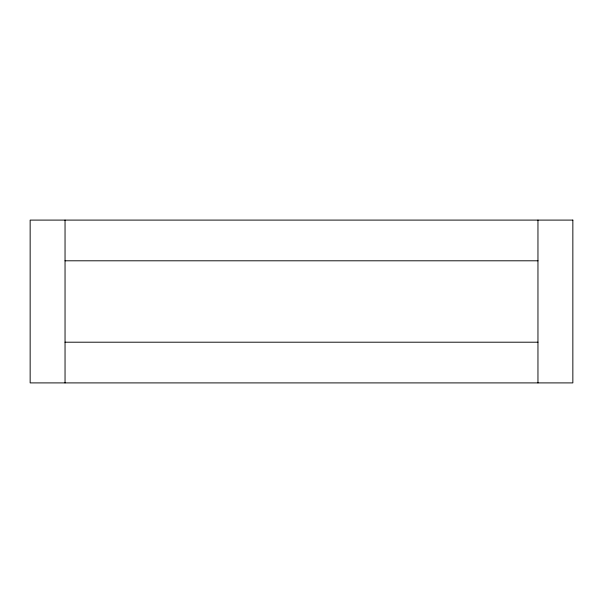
<?xml version="1.0" encoding="UTF-8"?>
<svg xmlns="http://www.w3.org/2000/svg" width="603" height="603" viewBox="0 0 603 603"><rect width="100%" height="100%" fill="white"/><g stroke="black" fill="none" stroke-linecap="round" stroke-linejoin="round"><path stroke-width="0.9" d="M65.041 260.798L537.959 260.798M65.041 342.202L537.959 342.202M537.959 220.095L537.959 382.905M65.041 220.095L65.041 382.905M572.85 220.095L30.15 220.095L30.15 382.905L572.85 382.905L572.85 220.095"/></g></svg>
